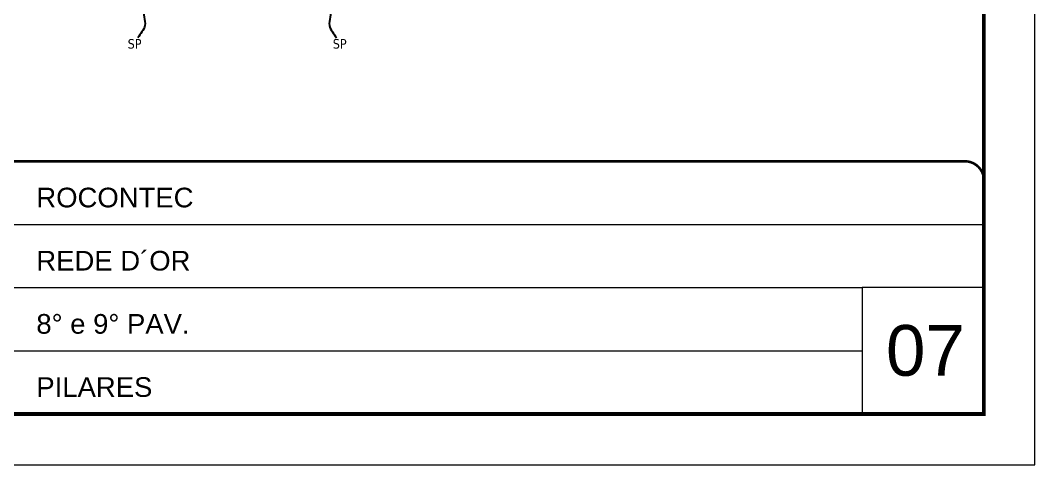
# Model space of a CAD drawing. Extents: x 28748 to 35002, y 14885 to 43501.
# Drawn here: x 32618 to 33417, y 41302 to 41653 of the extents above; entities that cross this region are included whole.
import ezdxf

# ---------------------------------------------------------------- set-up
doc = ezdxf.new("R2010")
doc.units = 0
doc.linetypes.add('CONTINUO', pattern=[0])
doc.linetypes.add('DASHED', pattern=[0.75, 0.5, -0.25])
for name, color, linetype, lineweight in [('CARIMBO', 255, 'Continuous', 9), ('Folhas', 255, 'Continuous', 9), ('SARRAFO DE PRESSAO', 251, 'DASHED', 9)]:
    doc.layers.add(name, color=color, linetype=linetype, lineweight=lineweight)
doc.layers.add('COTA', color=241, linetype='Continuous')
doc.layers.add('texto', color=7, linetype='Continuous')
doc.styles.add('ARIAL', font='arial.ttf')
doc.styles.get("Standard").update_dxf_attribs({"font": 'arial.ttf'})
doc.dimstyles.get("Standard").update_dxf_attribs({"dimtxt": 0.18, "dimasz": 0.18, "dimexe": 0.18, "dimexo": 0.0625, "dimgap": 0.09, "dimtad": 0, "dimtih": 1, "dimtoh": 1, "dimdec": 4, "dimzin": 0, "dimdsep": 46, "dimtxsty": 'Standard', "dimcen": 0.09, "dimadec": 0, "dimazin": 0, "dimtfac": 1, "dimtdec": 4, "dimtofl": 0, "dimtmove": 0, "dimatfit": 3, "dimfxl": 1, "dimtolj": 1, "dimtzin": 0, "dimarcsym": 0})

# ---------------------------------------------------------------- blocks, each defined once
blk = doc.blocks.new('9999999999')
at = {"color": 30, "linetype": 'CONTINUO'}
for p, q in [((98564.56, 34379.64), (99583.98, 34379.64)), ((98564.56, 34329.83), (99487.98, 34329.83)), ((99583.98, 34329.83), (99487.98, 34329.83)), ((99487.98, 34329.83), (99487.98, 34230.21)), ((98564.56, 34280.02), (99487.98, 34280.02))]:
    blk.add_line(p, q, dxfattribs=at)
at = {"color": 30, "linetype": 'CONTINUO', "const_width": 2}
blk.add_lwpolyline([(99583.98, 34230.21), (99583.98, 34414.45, 0.414214), (99568.98, 34429.45), (98228.98, 34429.45, 0.414214), (98213.98, 34414.45), (98213.98, 34245.21, 0.414214), (98228.98, 34230.21), (99583.98, 34230.21)], format="xyb", dxfattribs=at)
at = {"layer": 'Folhas'}
blk.add_lwpolyline([(98138.98, 34190.21), (99623.98, 34190.21), (99623.98, 35240.21), (98138.98, 35240.21)], close=True, dxfattribs=at)
at = {"layer": 'Folhas', "color": 30, "const_width": 3}
blk.add_lwpolyline([(98213.98, 34230.21), (99583.98, 34230.21), (99583.98, 35200.21), (98213.98, 35200.21)], close=True, dxfattribs=at)
at = {"color": 7, "linetype": 'Continuous', "ltscale": 5, "style": 'ARIAL'}
for s, height, p in [('ROCONTEC', 15.483, (98837.68, 34393.13)), ('REDE D´OR', 15.483, (98837.68, 34343.32)), ('8° e 9° PAV.', 15.4829, (98837.68, 34293.51)), ('PILARES', 15.483, (98837.68, 34243.7))]:
    blk.add_text(s, height=height, dxfattribs=at).set_placement(p)

msp = doc.modelspace()

# ---------------------------------------------------------------- block references
at = {"layer": 'SARRAFO DE PRESSAO', "color": 6, "linetype": 'ByBlock'}
msp.add_blockref('9999999999', (-66207.14, 7111.96), dxfattribs=at)

# ---------------------------------------------------------------- texts
at = {"layer": 'CARIMBO', "style": 'ARIAL'}
msp.add_text('07', height=40, dxfattribs=at).set_placement((33299.7, 41372.31))
at = {"layer": 'texto', "color": 0, "char_height": 7.5, "attachment_point": 5}
for insert in [(32707.92, 41633.96), (32869.47, 41633.96)]:
    msp.add_mtext('{\\fTahoma|b0|i0|c0|p34;\\C4;SP}', dxfattribs=dict(at, insert=insert))

# ---------------------------------------------------------------- leaders
at = {"layer": 'COTA', "path_type": 1}
for points in [[(32730.86, 41673.27), (32715.08, 41661.44), (32716, 41648.43), (32710.45, 41638.65)], [(32846.52, 41673.27), (32862.31, 41661.44), (32861.38, 41648.43), (32866.93, 41638.65)]]:
    msp.add_leader(points, dimstyle='Standard', override={"dimasz": 8}, dxfattribs=at)

doc.saveas('drawing.dxf')
